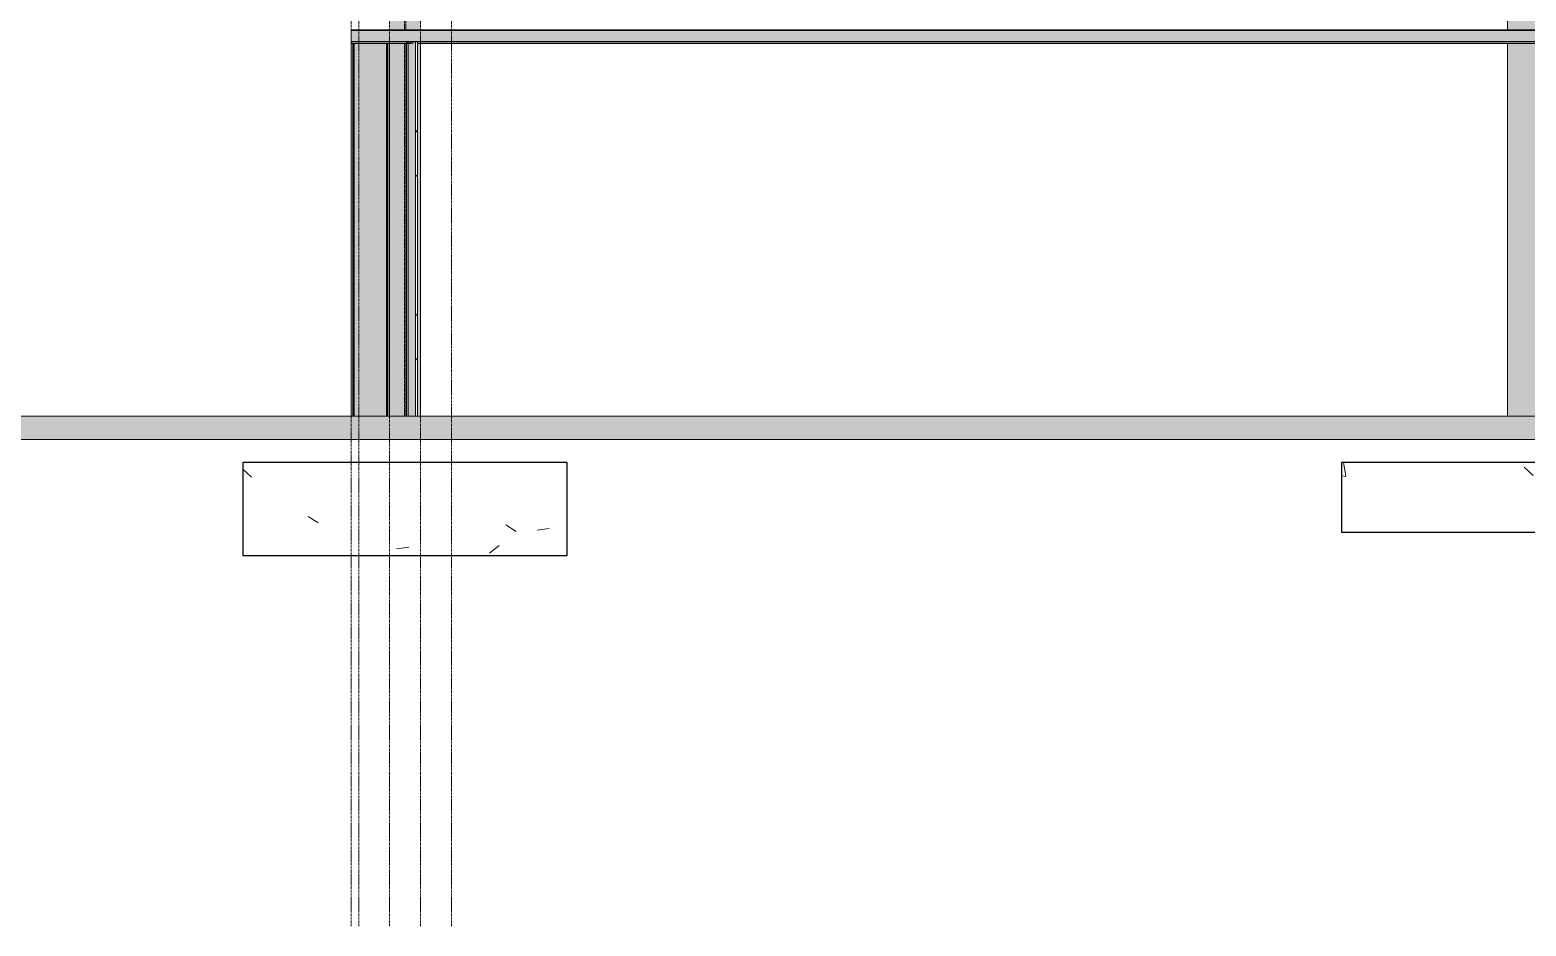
# Model space of a CAD drawing. Header units: inches. Extents: x 21954 to 47768, y -132 to 769.
# Drawn here: x 22698.2 to 23085.7, y -132 to 100.1 of the extents above; entities that cross this region are included whole.
import ezdxf

# ---------------------------------------------------------------- set-up
doc = ezdxf.new("R2010")
doc.units = ezdxf.units.IN
doc.header["$MEASUREMENT"] = 0
doc.linetypes.add('Grid Line 1_2_', pattern=[0.875, 0.5, -0.125, 0.125, -0.125])
doc.linetypes.add('Hidden 1_8_', pattern=[0.1875, 0.125, -0.0625])
for name, color, linetype, lineweight in [('C-BLDG-PADS', 91, 'Continuous', 9), ('S-BEAM', 12, 'Continuous', 9), ('S-COLS', 52, 'Continuous', 9), ('S-FNDN', 32, 'Continuous', 9), ('S-GRID', 1, 'Continuous', 9)]:
    doc.layers.add(name, color=color, linetype=linetype, lineweight=lineweight)
pattern_1 = [(50, (25858.65, 92.95), (68.8574, -6.024), [7.2, -79.2]), (355, (25858.65, 92.95), (-13.3201, 72.2107), [5.76, -63.36]), (100.451, (25864.39, 92.446), (55.5375, 66.1862), [6.119, -67.31]), (46.184, (25858.65, 112.15), (102.455, -15.8907), [10.8, -118.8]), (96.636, (25867.19, 110.82), (89.7274, 93.5155), [9.179, -100.964]), (351.184, (25858.65, 112.15), (89.7283, 93.515), [8.64, -95.04]), (21, (25868.25, 107.35), (57.3035, -38.6515), [7.2, -79.2]), (326, (25868.25, 107.35), (23.3584, 69.6146), [5.76, -63.36]), (71.451, (25873.025, 104.13), (80.6619, 30.9626), [6.119, -67.31]), (37.5, (25858.65, 92.948), (1.16763, 31.95777), [3.168, -59.424, 3.168, -61.152, -63.6]), (37.5, (25858.65, 92.948), (1.16763, 31.95777), [-126.912, 3.168, -60.432]), (7.5, (25858.65, 92.948), (25.2549, 37.86335), [3.168, -33.504, 3.168, -57.984, -24.24]), (7.5, (25858.65, 92.948), (25.2549, 37.86335), [-97.824, 3.168, -21.072]), (327.5, (25837.242, 92.948), (51.24736, -2.1653), [3.168, -20.832, 3.168, -71.712, -99.36]), (327.5, (25837.242, 92.948), (51.24736, -2.1653), [-98.88, 3.168, -96.192]), (317.5, (25827.64, 92.95), (55.98627, 9.61), [3.168, -28.032, 3.168, -46.56, -70.56]), (317.5, (25827.64, 92.95), (55.98627, 9.61), [-80.928, 3.168, -67.392])]

# ---------------------------------------------------------------- blocks, each defined once
blk = doc.blocks.new('Struct_Sports Complex_2015_rvt-1-Structural - Elevation - South - Fieldhouse')
at = {"layer": 'S-FNDN'}
h = blk.add_hatch(dxfattribs=at)
h.set_pattern_fill('FP_2', color=256, style=0, pattern_type=2)
h.set_pattern_definition(pattern_1)
h.paths.add_polyline_path([(22837.39, -36), (22837.39, -12), (22753.39, -12), (22753.39, -36), (22769.71, -36)], flags=0)
h = blk.add_hatch(dxfattribs=at)
h.set_pattern_fill('FP_2', color=256, style=0, pattern_type=2)
h.set_pattern_definition(pattern_1)
h.paths.add_polyline_path([(23037.89, -30), (23133.89, -30), (23133.89, -12), (23037.89, -12)], flags=0)
at = {"layer": 'S-FNDN', "color": 7, "lineweight": 25}
for p, q in [((22837.39, -12), (22753.39, -12)), ((22753.39, -12), (22753.39, -36)), ((22837.39, -36), (22837.39, -12)), ((23133.89, -12), (23037.89, -12)), ((23037.89, -12), (23037.89, -30)), ((23037.89, -30), (23133.89, -30)), ((22753.39, -36), (22837.39, -36))]:
    blk.add_line(p, q, dxfattribs=at)
blk = doc.blocks.new('Girt_C - 10_D-1180340-Structural - Elevation - South - Fieldhouse')
at = {"layer": 'S-BEAM'}
for points in [[(25738.63, 97.05), (25738.63, 99.87), (22781.39, 99.87), (22781.39, 97.05), (25672.81, 97.05)], [(25672.81, 96.6), (25738.63, 96.6), (25738.63, 97.05), (22781.39, 97.05), (22781.39, 96.6), (22797.5, 96.6), (22795.88, 96.88), (22795.88, 97), (22798.64, 97), (22798.64, 96.6), (24630.02, 96.6), (24630.02, 97), (24632.85, 96.96), (24632.58, 96.79), (24631.15, 96.6), (24844.5, 96.6), (24842.88, 96.88), (24842.88, 97), (24845.64, 97), (24845.64, 96.6), (24919.52, 96.6), (24919.52, 97), (24922.35, 96.96), (24922.08, 96.79), (24920.65, 96.6), (25159.77, 96.6), (25159.77, 97), (25162.6, 96.96), (25162.33, 96.79), (25160.9, 96.6), (25482.13, 96.6), (25480.5, 96.88), (25480.5, 97), (25483.27, 97), (25483.27, 96.6), (25561.77, 96.6), (25561.77, 97), (25564.6, 96.96), (25564.33, 96.79), (25562.9, 96.6), (25564.42, 96.6)]]:
    blk.add_hatch(color=256, dxfattribs=at).paths.add_polyline_path(points, flags=0)
at = {"layer": 'S-BEAM', "lineweight": 15}
for p, q in [((25738.63, 100.05), (22781.39, 100.05)), ((22781.39, 100.05), (22781.39, 99.95)), ((22781.39, 99.95), (25738.63, 99.95))]:
    blk.add_line(p, q, dxfattribs=at)
at = {"layer": 'S-BEAM'}
for p, q in [((22781.39, 99.87), (22781.39, 99.95)), ((25738.63, 99.87), (22781.39, 99.87)), ((22781.39, 97.05), (22781.39, 99.87)), ((25738.63, 97.05), (22781.39, 97.05)), ((22781.39, 96.6), (22781.39, 97.05)), ((22797.5, 96.6), (22781.39, 96.6)), ((22781.39, 96.52), (22781.39, 96.6)), ((22797.06, 96.52), (22781.39, 96.52)), ((24630.02, 96.6), (22798.64, 96.6)), ((24630.02, 96.52), (22798.64, 96.52))]:
    blk.add_line(p, q, dxfattribs=at)
blk = doc.blocks.new('columns and girder2 - one-V17-Structural - Elevation - South - Fieldhouse')
at = {"layer": 'S-BEAM'}
h = blk.add_hatch(color=256, dxfattribs=at)
h.paths.add_polyline_path([(24538.39, 337.64), (24538.39, 338.44), (24536.14, 338.44), (24536.14, 337.64)], flags=0)
h.paths.add_polyline_path([(24530.64, 337.64), (24530.64, 338.44), (24528.39, 338.44), (24528.39, 337.64)], flags=0)
blk.add_hatch(color=256, dxfattribs=at).paths.add_polyline_path([(24538.39, 336.13), (24538.39, 337.64), (24536.14, 337.64), (24536.14, 337.44), (24530.64, 337.44), (24530.64, 337.64), (24528.39, 337.64), (24528.39, 336.13), (24536.14, 336.13)], flags=0)
h = blk.add_hatch(color=256, dxfattribs=at)
h.paths.add_polyline_path([(24538.39, 0), (24538.39, 96.52), (24528.39, 96.52), (24528.39, 0)], flags=0)
h.paths.add_polyline_path([(24528.39, 100.05), (24538.39, 100.05), (24538.39, 144.95), (24533.77, 144.95), (24533.85, 139.93), (24534.1, 139.62), (24534.46, 139.45), (24534.66, 139.52), (24534.66, 139.62), (24536.39, 139.62), (24536.39, 138.07), (24530.39, 138.07), (24530.39, 139.62), (24532.13, 139.62), (24532.13, 139.43), (24532.51, 139.52), (24532.87, 139.84), (24532.99, 140.12), (24533.02, 140.32), (24532.99, 144.95), (24528.39, 144.95), (24528.39, 132.71)], flags=0)
h.paths.add_polyline_path([(24532.32, 139.45), (24532.14, 139.62), (24532.35, 139.6), (24532.33, 139.52)], flags=0)
h.paths.add_polyline_path([(24534.46, 139.45), (24534.46, 139.65), (24534.63, 139.62), (24534.53, 139.52)], flags=0)
h.paths.add_polyline_path([(24528.39, 148.48), (24533.02, 148.48), (24532.93, 162.22), (24532.68, 162.53), (24532.31, 162.71), (24532.13, 162.73), (24530.39, 162.73), (24530.39, 164.26), (24536.39, 164.26), (24536.39, 162.73), (24534.27, 162.64), (24533.96, 162.39), (24533.79, 162.04), (24533.77, 161.84), (24533.77, 148.48), (24538.39, 148.48), (24538.39, 193.2), (24528.39, 193.2), (24528.39, 162.71)], flags=0)
h.paths.add_polyline_path([(24538.39, 196.23), (24538.39, 241.45), (24528.39, 241.45), (24528.39, 196.23)], flags=0)
h.paths.add_polyline_path([(24538.39, 244.48), (24538.39, 289.7), (24528.39, 289.7), (24528.39, 244.48)], flags=0)
h.paths.add_polyline_path([(24538.39, 292.73), (24538.39, 336.13), (24528.39, 336.13), (24528.39, 292.73)], flags=0)
for p, q in [((24528.39, 337.64), (24528.39, 338.44)), ((24528.39, 336.13), (24528.39, 337.64)), ((24530.64, 337.64), (24528.39, 337.64)), ((24538.39, 337.64), (24536.14, 337.64)), ((24538.39, 338.44), (24538.39, 337.64)), ((24538.39, 337.64), (24538.39, 336.13)), ((24528.39, 292.73), (24528.39, 336.13)), ((24538.39, 336.13), (24528.39, 336.13)), ((24538.39, 336.13), (24528.39, 336.13)), ((24538.39, 292.73), (24538.39, 336.13)), ((24528.39, 244.48), (24528.39, 289.7)), ((24538.39, 244.48), (24538.39, 289.7)), ((24528.39, 196.23), (24528.39, 241.45)), ((24538.39, 196.23), (24538.39, 241.45)), ((24528.39, 148.48), (24528.39, 193.2)), ((24538.39, 148.48), (24538.39, 193.2)), ((24528.39, 100.05), (24528.39, 144.95)), ((24538.39, 100.05), (24538.39, 144.95)), ((24528.39, 0), (24528.39, 96.52)), ((24538.39, 0), (24538.39, 96.52))]:
    blk.add_line(p, q, dxfattribs=at)
blk = doc.blocks.new('W-Wide Flange-Column - B1-D-1075949-Structural - Elevation - South - Fieldhouse')
at = {"layer": 'S-COLS', "linetype": 'Hidden 1_8_'}
for p, q in [((22795.23, 292.73), (22795.23, 337.44)), ((22795.55, 337.44), (22795.55, 292.73)), ((22795.23, 244.48), (22795.23, 289.7)), ((22795.55, 289.7), (22795.55, 244.48)), ((22795.23, 196.23), (22795.23, 241.45)), ((22795.55, 241.45), (22795.55, 196.23)), ((22795.23, 148.48), (22795.23, 193.2)), ((22795.55, 193.2), (22795.55, 148.48)), ((22795.23, 100.05), (22795.23, 144.95)), ((22795.55, 144.95), (22795.55, 100.05)), ((22795.23, 0), (22795.23, 96.52)), ((22795.55, 96.52), (22795.55, 0))]:
    blk.add_line(p, q, dxfattribs=at)
blk = doc.blocks.new('C-Channel-Column - C10X25-1178875-Structural - Elevation - South - Fieldhouse')
at = {"layer": 'S-COLS', "linetype": 'Hidden 1_8_'}
for p, q in [((22782.2, 0), (22782.2, 96.52)), ((22790.58, 0), (22790.58, 96.52))]:
    blk.add_line(p, q, dxfattribs=at)
blk = doc.blocks.new('C-Channel-Column - C10X25-1159179-Structural - Elevation - South - Fieldhouse')
at = {"layer": 'S-COLS', "linetype": 'Hidden 1_8_'}
blk.add_line((25482.74, 97), (25482.74, 0), dxfattribs=at)

msp = doc.modelspace()

# ---------------------------------------------------------------- hatches: boundary and pattern name
at = {"layer": 'C-BLDG-PADS'}
h = msp.add_hatch(dxfattribs=at)
h.set_pattern_fill('FP_2', color=256, style=0, pattern_type=2)
h.set_pattern_definition(pattern_1)
h.paths.add_polyline_path([(26087.53, -6), (26273.39, -6), (26273.39, 0), (22066.14, 0), (22066.14, -6), (25811.05, -6)], flags=0)
at = {"layer": 'S-COLS', "lineweight": 5}
h = msp.add_hatch(color=256, dxfattribs=at)
h.paths.add_polyline_path([(22791.39, 0), (22795.75, 0), (22795.75, 96.52), (22791.39, 96.52), (22791.39, 1.42)], flags=0)
h.paths.add_polyline_path([(22798.64, 0), (22799.39, 0), (22799.39, 96.52), (22798.64, 96.52), (22798.64, 1.42)], flags=0)
h.paths.add_polyline_path([(22799.39, 100.05), (22799.39, 144.95), (22791.39, 144.95), (22791.39, 100.05), (22795.63, 100.05)], flags=0)
h.paths.add_polyline_path([(22791.39, 148.48), (22799.39, 148.48), (22799.39, 193.2), (22791.39, 193.2), (22791.39, 151.46)], flags=0)
h.paths.add_polyline_path([(22799.39, 196.23), (22799.39, 241.45), (22791.39, 241.45), (22791.39, 196.23)], flags=0)
h.paths.add_polyline_path([(22799.39, 244.48), (22799.39, 289.7), (22791.39, 289.7), (22791.39, 244.48)], flags=0)
h.paths.add_polyline_path([(22791.39, 292.73), (22799.39, 292.73), (22799.39, 343.69), (22799.14, 343.69), (22799.14, 337.44), (22793.64, 337.44), (22793.64, 343.69), (22791.39, 343.69), (22791.39, 320.26)], flags=0)
h = msp.add_hatch(color=256, dxfattribs=at)
h.paths.add_polyline_path([(22796.19, 0), (22796.19, 96.52), (22795.75, 96.52), (22795.81, 0), (22796.07, 0)], flags=0)
h.paths.add_polyline_path([(22796.19, 96.78), (22796.19, 97), (22795.81, 96.96), (22796.07, 96.79)], flags=0)
for points in [[(22798.11, 0), (22798.11, 97), (22796.19, 97), (22796.19, 96.78), (22797.5, 96.6), (22797.06, 96.52), (22796.19, 96.52), (22796.19, 0)], [(22781.5, 0), (22781.83, 0), (22781.77, 96.52), (22781.39, 96.6), (22781.39, 0)], [(22782.13, 0), (22782.13, 96.52), (22781.83, 96.52), (22781.83, 0)], [(22786.99, 0), (22790.65, 0), (22790.65, 96.52), (22782.13, 96.52), (22782.13, 0)], [(22790.95, 0), (22790.95, 96.52), (22790.65, 96.52), (22790.65, 0)], [(22791.39, 0), (22791.39, 96.52), (22790.95, 96.52), (22791.01, 0), (22791.28, 0)]]:
    msp.add_hatch(color=256, dxfattribs=at).paths.add_polyline_path(points, flags=0)
at = {"layer": 'S-COLS'}
h = msp.add_hatch(dxfattribs=at)
h.set_pattern_fill('FP_1', color=256, style=0, pattern_type=2)
h.set_pattern_definition([(45, (25858.65, 92.948), (-23.7588, 23.7588), []), (45, (25858.65, 128.948), (-23.7588, 23.7588), [])])
h.paths.add_polyline_path([(22798.11, 0), (22798.64, 0), (22798.64, 97), (22798.11, 97), (22798.11, 1.42)], flags=0)

# ---------------------------------------------------------------- linework, layer by layer
at = {"layer": 'C-BLDG-PADS'}
for p, q in [((26273.39, 0), (22066.14, 0)), ((22066.14, -6), (26273.39, -6))]:
    msp.add_line(p, q, dxfattribs=at)
at = {"layer": 'S-COLS'}
for p, q in [((22795.75, 97), (22795.75, 0)), ((22796.19, 97), (22795.81, 97)), ((22798.11, 97), (22796.19, 97)), ((22796.19, 97), (22796.19, 96.78)), ((22781.39, 96.52), (22781.39, 0)), ((22781.83, 0), (22781.83, 96.52)), ((22781.83, 96.52), (22781.83, 0)), ((22782.13, 0), (22782.13, 96.52)), ((22790.65, 96.52), (22790.65, 0)), ((22790.95, 96.52), (22790.95, 0)), ((22790.95, 96.52), (22790.95, 0)), ((22791.39, 96.52), (22791.39, 0)), ((22795.75, 96.52), (22795.75, 0)), ((22796.19, 96.52), (22796.19, 0)), ((22799.39, 96.52), (22799.39, 0))]:
    msp.add_line(p, q, dxfattribs=at)
at = {"layer": 'S-COLS', "lineweight": 15}
for p, q in [((22798.64, 97), (22798.11, 97)), ((22798.11, 97), (22798.11, 0)), ((22798.64, 0), (22798.64, 97)), ((22798.11, 0), (22798.64, 0))]:
    msp.add_line(p, q, dxfattribs=at)
at = {"layer": 'S-GRID', "linetype": 'Grid Line 1_2_'}
for p, q in [((22781.39, -132), (22781.39, 573.76)), ((22783.39, -132), (22783.39, 573.76)), ((22791.39, -132), (22791.39, 573.76)), ((22791.39, -132), (22791.39, 573.76)), ((22799.39, -132), (22799.39, 573.76)), ((22799.39, -132), (22799.39, 573.76)), ((22807.39, -132), (22807.39, 573.76))]:
    msp.add_line(p, q, dxfattribs=at)

# ---------------------------------------------------------------- block references
at = {"lineweight": 5}
msp.add_blockref('Struct_Sports Complex_2015_rvt-1-Structural - Elevation - South - Fieldhouse', (0, 0), dxfattribs=at)
at = {"layer": 'S-BEAM'}
for name, p in [('columns and girder2 - one-V17-Structural - Elevation - South - Fieldhouse', (-1447.5, 0)), ('Girt_C - 10_D-1180340-Structural - Elevation - South - Fieldhouse', (0, 0))]:
    msp.add_blockref(name, p, dxfattribs=at)
at = {"layer": 'S-COLS', "linetype": 'Hidden 1_8_'}
for name, p in [('W-Wide Flange-Column - B1-D-1075949-Structural - Elevation - South - Fieldhouse', (0, 0)), ('C-Channel-Column - C10X25-1159179-Structural - Elevation - South - Fieldhouse', (-2684.62, 0)), ('C-Channel-Column - C10X25-1178875-Structural - Elevation - South - Fieldhouse', (0, 0))]:
    msp.add_blockref(name, p, dxfattribs=at)

doc.saveas('drawing.dxf')
